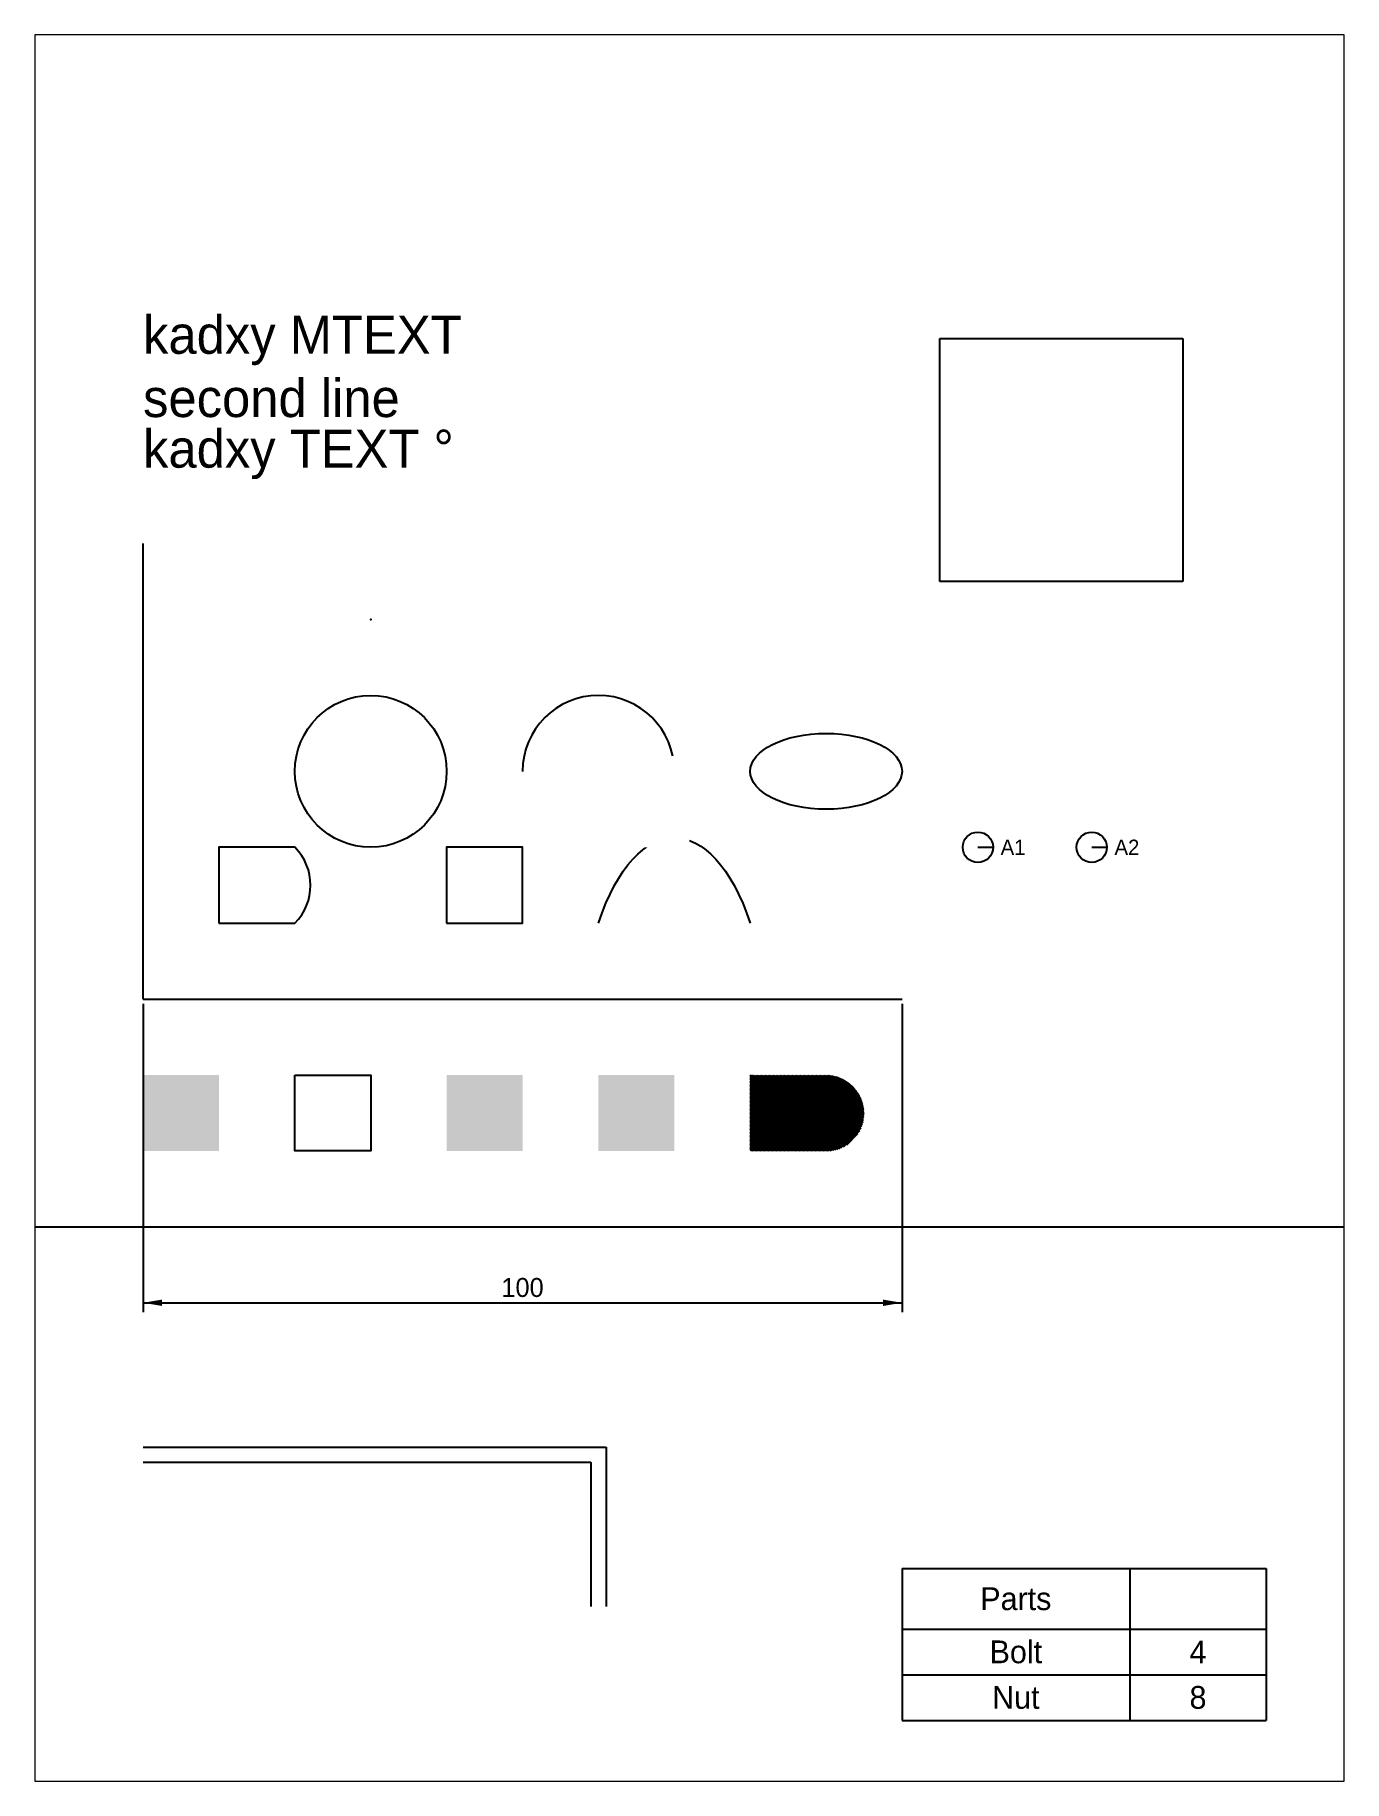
# Paper-space layout 'Layout1' of a CAD drawing. Header units: millimetres. Extents: x 8 to 188, y 8 to 248.
# The model-space entities are those that its viewports show. They can reach past a viewport. Long polylines and large blocks are cut down to what shows.
import ezdxf

# ---------------------------------------------------------------- set-up
doc = ezdxf.new("R2010")
doc.units = ezdxf.units.MM
doc.layers.add('Notes', color=4, linetype='Continuous')
doc.layers.add('Walls', color=1, linetype='Continuous')
doc.dimstyles.get("Standard").update_dxf_attribs({"dimtxt": 2.5, "dimasz": 2.5, "dimexe": 1.25, "dimexo": 0.625, "dimtad": 1, "dimtxsty": 'Standard', "dimcen": 2.5, "dimadec": 0, "dimazin": 0, "dimtfac": 1, "dimtmove": 0, "dimatfit": 3, "dimfxl": 1, "dimarcsym": 0})
picture_1 = doc.add_image_def('image1.bmp', size_in_pixel=(64, 64))

# ---------------------------------------------------------------- blocks, each defined once
blk = doc.blocks.new('*D1')
at = {"color": 0, "lineweight": -2}
for p, q in [((0, -0.62), (0, -41.25)), ((100, -0.62), (100, -41.25)), ((0, -40), (100, -40))]:
    blk.add_line(p, q, dxfattribs=at)
at = {"color": 0}
for points in [[(0, -40), (2.5, -39.58), (2.5, -40.42)], [(100, -40), (97.5, -40.42), (97.5, -39.58)]]:
    blk.add_solid(points, dxfattribs=at)
at = {"color": 0, "insert": (50, -38), "char_height": 2.5, "attachment_point": 5}
blk.add_mtext('100', dxfattribs=at)
blk = doc.blocks.new('TAGGED')
at = {"color": 0}
blk.add_line((0, 0), (2, 0), dxfattribs=at)
blk.add_circle((0, 0), 2, dxfattribs=at)
blk.add_attdef('ID', (3, -1), '', height=2)
blk = doc.blocks.new('*T1')
at = {"color": 0}
for p, q in [((0, 0), (48, 0)), ((0, 0), (0, -20)), ((30, 0), (30, -20)), ((48, 0), (48, -20)), ((0, -8), (48, -8)), ((0, -14), (48, -14)), ((0, -20), (48, -20))]:
    blk.add_line(p, q, dxfattribs=at)
at = {"color": 0, "char_height": 3, "attachment_point": 5}
for s, insert, width in [('Parts', (15, -4), 27), ('Bolt', (15, -11), 27), ('4', (39, -11), 15), ('Nut', (15, -17), 27), ('8', (39, -17), 15)]:
    blk.add_mtext(s, dxfattribs=dict(at, insert=insert, width=width))

msp = doc.modelspace()

# ---------------------------------------------------------------- hatches: boundary and pattern name
msp.add_hatch(color=5).paths.add_polyline_path([(60, -10), (70, -10), (70, -20), (60, -20)])
h = msp.add_hatch()
h.set_pattern_fill('ANSI31', color=256, style=0)
h.set_pattern_definition([(45, (0, 0), (-0.0884, 0.0884), [])])
edge = h.paths.add_edge_path()
edge.add_line((80, -10), (90, -10))
edge.add_arc((90, -15), 5, -90, 90)
edge.add_line((90, -20), (80, -20))
edge.add_line((80, -20), (80, -10))

# ---------------------------------------------------------------- linework, layer by layer
at = {"color": 3}
msp.add_line((0, 0), (0, 60), dxfattribs=at)
msp.add_xline((-10, -30), (1, 0))
msp.add_lwpolyline([(10, 10), (20, 10, 0.4142), (20, 20), (10, 20)], format="xyb", close=True)
msp.add_lwpolyline([(40, 10), (50, 10), (50, 20), (40, 20)], close=True)
msp.add_circle((30, 30), 10)
msp.add_arc((60, 30), 10, 0, 180)
msp.add_ellipse((90, 30), major_axis=(10, 0), ratio=0.5)
msp.add_open_spline([(60, 10), (65, 25), (75, 25), (80, 10)], degree=3)
msp.add_point((30, 50))
msp.add_solid([(0, -10), (10, -10), (0, -20), (10, -20)])
msp.add_trace([(40, -10), (50, -10), (40, -20), (50, -20)])
msp.add_3dface([(20, -10), (30, -10), (30, -20), (20, -20)])
at = {"layer": 'Walls'}
for p, q in [((0, 0), (100, 0)), ((0, -59), (61, -59)), ((61, -59), (61, -80)), ((0, -61), (59, -61)), ((59, -61), (59, -80))]:
    msp.add_line(p, q, dxfattribs=at)

# ---------------------------------------------------------------- block references
at = {"color": 2}
msp.add_blockref('TAGGED', (110, 20), dxfattribs=at).add_auto_attribs({'ID': 'A1'})
at = {"color": 6}
msp.add_blockref('TAGGED', (125, 20), dxfattribs=at).add_auto_attribs({'ID': 'A2'})
msp.add_blockref('*T1', (100, -75))

# ---------------------------------------------------------------- texts
at = {"layer": 'Notes'}
msp.add_text('kadxy TEXT %%d', height=5, dxfattribs=at).set_placement((0, 70))
at = {"layer": 'Notes', "insert": (0, 90), "char_height": 5, "width": 80, "attachment_point": 1}
msp.add_mtext('kadxy {\\C1;MTEXT}\\Psecond line', dxfattribs=at)

# ---------------------------------------------------------------- dimensions: what is measured, and where the dimension line sits
dim = msp.add_linear_dim(base=(100, -40), p1=(0, 0), p2=(100, 0), dimstyle='Standard')
dim.commit()
dim.dimension.update_dxf_attribs({"geometry": '*D1', "text_midpoint": (50, -38)})

# ---------------------------------------------------------------- pictures from other files: only their frames are drawn
image = msp.add_image(picture_1, insert=(105, 55), size_in_units=(32, 32))
image.dxf.flags = 7

# ---------------------------------------------------------------- next in the draw order: wipeouts: each hides what was drawn before it
msp.add_wipeout([(60, 32), (72, 32), (72, 20), (60, 20)])

psp = doc.layouts.get("Layout1")

# ---------------------------------------------------------------- viewports
at = {"layer": '0'}
psp.add_viewport(center=(97.5, 128.5), size=(180, 240), view_center_point=(72, 12), view_height=230, dxfattribs=at)

doc.saveas('drawing.dxf')
